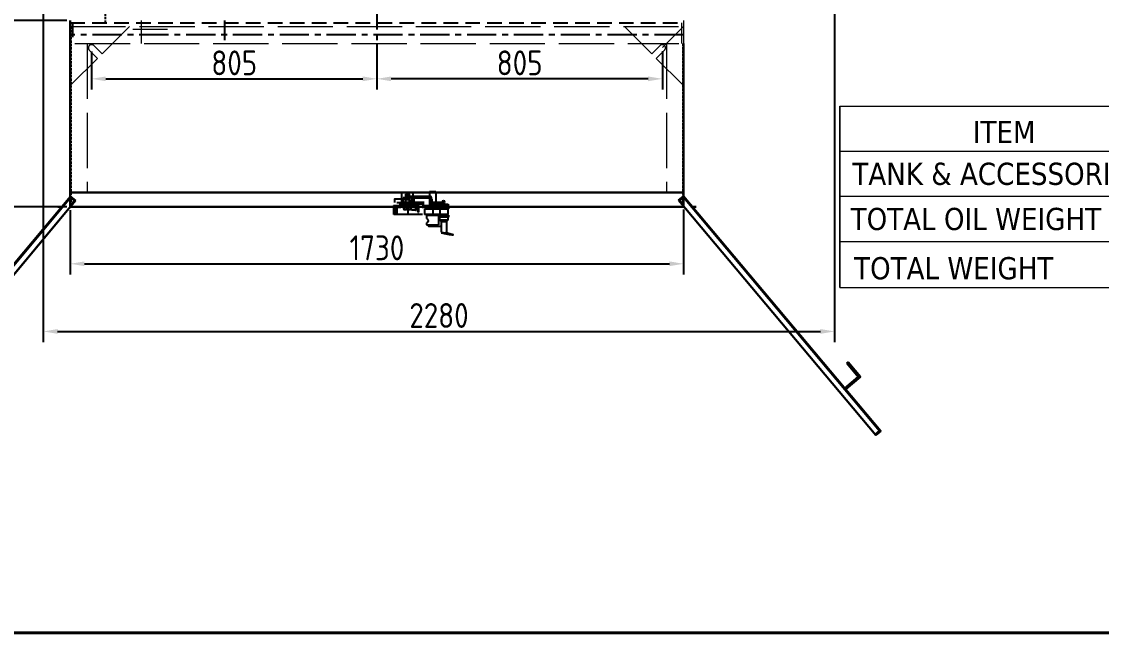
# Model space of a CAD drawing. Header units: millimetres. Extents: x 108973 to 119333, y -159366 to -152040.
# Drawn here: x 110694 to 113740, y -159099 to -157372 of the extents above; entities that cross this region are included whole.
import ezdxf

# ---------------------------------------------------------------- set-up
doc = ezdxf.new("R2010")
doc.units = ezdxf.units.MM
doc.header["$LTSCALE"] = 13
for name, pattern in [('ACAD_ISO02W100', [15, 12, -3]), ('CENTER', [50.8, 31.75, -6.35, 6.35, -6.35]), ('CENTERX2', [101.6, 63.5, -12.7, 12.7, -12.7]), ('DASHED', [0.75, 0.5, -0.25]), ('HIDDEN', [9.525, 6.35, -3.175])]:
    doc.linetypes.add(name, pattern=pattern)
doc.layers.get('0').update_dxf_attribs({"color": 1, "linetype": 'CENTER'})
for name, color, linetype in [('1', 4, 'Continuous'), ('4虚线层', 6, 'DASHED'), ('PDF_几何图形', 7, 'Continuous'), ('粗实线', 4, 'Continuous'), ('虚线', 6, 'HIDDEN')]:
    doc.layers.add(name, color=color, linetype=linetype)
doc.layers.add('标注、文本', color=3, linetype='Continuous', lineweight=25)
doc.layers.add('铁心', color=3, linetype='Continuous', lineweight=0)
doc.styles.get("Standard").update_dxf_attribs({"font": 'gbenor.shx', "bigfont": 'gbcbig.shx'})
doc.styles.add('Tahoma_txtstyle_30.51_0_0', font='tahoma.ttf')
doc.dimstyles.new('1-15', dxfattribs={"dimscale": 20, "dimtxt": 3.5, "dimasz": 2, "dimexe": 1.5, "dimexo": 0.5, "dimgap": 0.5, "dimtad": 1, "dimtoh": 1, "dimdec": 1, "dimdsep": 46, "dimtxsty": 'Standard', "dimcen": 2.5, "dimclrd": 3, "dimclre": 3, "dimclrt": 3, "dimadec": 0, "dimazin": 2, "dimtfac": 1, "dimtdec": 1, "dimtmove": 0, "dimatfit": 2, "dimfxl": 0, "dimarcsym": 0})

# ---------------------------------------------------------------- blocks, each defined once
blk = doc.blocks.new('A$C62CB6CE0')
at = {"layer": 'PDF_几何图形'}
for p, q in [((101.2, 122.2), (101.2, 108.9)), ((101.2, 122.2), (119, 122.2)), ((119, 122.2), (119, 86.6)), ((3.7, 101.1), (32.7, 101.1)), ((22.3, 119.3), (54.2, 119.3)), ((22.3, 119.3), (22.3, 89.9)), ((23.6, 92), (64.5, 92)), ((26.9, 104), (26.9, 85.3)), ((33.1, 104), (26.9, 104)), ((33.1, 114.7), (33.1, 104)), ((33.1, 112.2), (33.9, 111.4)), ((43.8, 111.4), (33.1, 111)), ((33.9, 111.4), (33.1, 111)), ((33.1, 111), (33.9, 110.6)), ((43.8, 110.6), (33.1, 110.2)), ((33.9, 110.6), (33.1, 110.2)), ((33.1, 108.5), (33.9, 108.1)), ((33.1, 101.5), (33.9, 101.1)), ((33.1, 98.6), (33.1, 80.4)), ((43, 112.2), (33.9, 111.4)), ((43, 111), (33.9, 110.6)), ((43, 110.2), (33.9, 109.7)), ((43, 109.3), (33.9, 108.9)), ((43, 108.5), (33.9, 108.1)), ((43, 107.7), (33.9, 107.3)), ((43, 106.9), (33.9, 106.4)), ((43, 105.6), (33.9, 105.2)), ((43, 104.8), (33.9, 104.4)), ((43, 104), (33.9, 103.5)), ((43, 103.1), (33.9, 102.7)), ((43, 102.3), (33.9, 101.9)), ((43, 101.5), (33.9, 101.1)), ((43, 101.5), (33.9, 101.1)), ((43, 101.5), (33.9, 101.1)), ((43, 100.7), (33.9, 100.2)), ((43, 99.4), (33.9, 99)), ((43.8, 111.4), (43, 111)), ((43, 111), (43.8, 110.6)), ((43.8, 110.6), (43, 110.2)), ((43.8, 109.7), (43, 109.3)), ((43.8, 108.9), (43, 108.5)), ((43.8, 108.1), (43, 107.7)), ((43.8, 107.3), (43, 106.9)), ((43.8, 106.4), (43, 105.6)), ((43.8, 105.2), (43, 104.8)), ((43.8, 104.4), (43, 104)), ((43.8, 103.5), (43, 103.1)), ((43.8, 102.7), (43, 102.3)), ((43.8, 101.9), (43, 101.5)), ((43.8, 101.1), (43, 100.7)), ((43.8, 100.2), (43, 99.4)), ((49.6, 104), (43.8, 104)), ((43.8, 99), (43.8, 80.4)), ((44.9, 109.3), (44.9, 104.8)), ((44.9, 109.3), (49.5, 109.3)), ((49.5, 104.8), (44.9, 104.8)), ((44.9, 92), (85.9, 92)), ((49.5, 109.3), (99.1, 109.3)), ((49.5, 104.8), (99.1, 104.8)), ((49.6, 104), (49.6, 85.3)), ((54.2, 119.3), (54.2, 89.9)), ((55.3, 104), (55.3, 87.4)), ((55.3, 104), (57.3, 104)), ((57.3, 104), (57.3, 87.4)), ((101.2, 104.4), (101.2, 82)), ((101.6, 92), (142.5, 92)), ((103.7, 100.2), (103.7, 91.1)), ((108.2, 100.2), (108.2, 91.1)), ((0, 82.5), (26.9, 82.5)), ((0, 82.5), (0, 57.6)), ((2.1, 80.4), (26.9, 80.4)), ((2.1, 80.4), (2.1, 55.2)), ((3.7, 57.6), (3.7, 76.7)), ((6.6, 80.4), (6.6, 55.2)), ((65.8, 89.9), (8.7, 89.9)), ((8.7, 77.9), (20.3, 77.9)), ((8.7, 77.9), (8.7, 57.6)), ((15.7, 85.3), (56.7, 85.3)), ((20.3, 80.4), (20.3, 77.9)), ((64.5, 89.9), (23.6, 89.9)), ((23.6, 87.4), (64.5, 87.4)), ((26.9, 80.4), (49.6, 80.4)), ((26.9, 80.4), (26.9, 78.3)), ((26.9, 78.3), (49.6, 78.3)), ((28.1, 78.3), (28.1, 73.4)), ((38.5, 78.3), (38.5, 73.4)), ((43, 82.5), (69.9, 82.5)), ((43, 80.4), (67.8, 80.4)), ((43.4, 71.3), (47.1, 71.3)), ((85.9, 89.9), (44.9, 89.9)), ((44.9, 87.4), (85.9, 87.4)), ((47.6, 71.7), (47.1, 71.3)), ((48.8, 78.3), (48.8, 73.4)), ((49.6, 80.4), (49.6, 78.3)), ((50.7, 71.7), (61.9, 71.7)), ((50.7, 71.7), (50.7, 69.2)), ((64.4, 69.2), (50.7, 69.2)), ((61.9, 85.3), (61.9, 71.7)), ((61.9, 85.3), (61.9, 71.7)), ((72.4, 85.3), (61.9, 85.3)), ((61.9, 69.2), (64.4, 69.2)), ((61.9, 69.2), (64.4, 69.2)), ((64.4, 69.2), (61.9, 69.2)), ((64.4, 87.4), (64.4, 69.2)), ((64.4, 87.4), (64.4, 69.2)), ((65.8, 89.9), (65.8, 87.4)), ((67.8, 80.4), (67.8, 64.3)), ((67.8, 64.3), (69.9, 64.3)), ((69.9, 82.5), (69.9, 64.3)), ((80.9, 82), (80.9, 76.7)), ((80.9, 82), (81.3, 82)), ((81.3, 76.7), (80.9, 76.7)), ((81.3, 82), (81.3, 76.7)), ((130.5, 82), (81.3, 82)), ((130.5, 76.7), (81.3, 76.7)), ((130.1, 72.1), (86.7, 72.1)), ((86.7, 72.1), (86.7, 57.6)), ((142.5, 89.9), (101.6, 89.9)), ((101.6, 87.4), (142.5, 87.4)), ((104.5, 76.7), (104.5, 72.1)), ((110.3, 80.4), (110.3, 55.2)), ((115.7, 76.7), (115.7, 72.1)), ((127.7, 76.7), (127.7, 73.8)), ((127.7, 73.8), (154.9, 73.8)), ((130.1, 73.8), (130.1, 57.6)), ((130.5, 82), (130.5, 76.7)), ((130.5, 82), (131.8, 82)), ((131.8, 76.7), (130.5, 76.7)), ((131.8, 82), (131.8, 76.7)), ((151.6, 82), (131.8, 82)), ((151.6, 76.7), (131.8, 76.7)), ((135.5, 84.1), (135.5, 78.3)), ((146.3, 84.1), (146.3, 78.3)), ((151.6, 82), (151.6, 76.7)), ((152.5, 73.8), (152.5, 57.6)), ((153.7, 86.6), (153.7, 82)), ((153.7, 76.7), (154.9, 76.7)), ((154.9, 76.7), (154.9, 73.8)), ((23.2, 57.6), (3.7, 57.6)), ((60, 57.6), (19, 57.6)), ((40.1, 57.6), (38, 57.6)), ((81.3, 57.6), (40.4, 57.6)), ((130.1, 57.6), (86.7, 57.6)), ((92.5, 55.2), (92.5, 46.5)), ((92.5, 55.2), (126.8, 55.2)), ((92.5, 46.5), (93.3, 46.5)), ((92.5, 33.7), (92.5, 28.3)), ((93.3, 33.7), (92.5, 33.7)), ((138, 57.6), (97, 57.6)), ((103.7, 57.6), (103.7, 55.2)), ((116.5, 57.6), (116.5, 55.2)), ((126.8, 55.2), (126.8, 28.3)), ((129.3, 47.3), (126.8, 47.3)), ((127.7, 55.2), (127.7, 49.8)), ((141.3, 55.2), (127.7, 55.2)), ((141.3, 49.8), (127.7, 49.8)), ((129.3, 41.9), (152.9, 41.9)), ((141.3, 57.6), (130.1, 57.6)), ((132.2, 57.6), (132.2, 55.2)), ((133.9, 37.4), (141.3, 37.4)), ((152.5, 57.6), (141.3, 57.6)), ((154.9, 55.2), (141.3, 55.2)), ((154.9, 49.8), (141.3, 49.8)), ((141.3, 37.4), (148.7, 37.4)), ((150.4, 57.6), (150.4, 55.2)), ((152.9, 49), (152.9, 41.9)), ((152.9, 41.5), (152.9, 41.9)), ((154.9, 55.2), (154.9, 49.8)), ((92.5, 28.3), (126.8, 28.3)), ((133.9, 29.1), (133.9, 7.2)), ((148.7, 29.1), (148.7, 7.2))]:
    blk.add_line(p, q, dxfattribs=at)
for points in [[(3.7, 91.6), (3.7, 101.1), (4.1, 100.7)], [(33.1, 114.7), (43.8, 114.7), (43.8, 104)], [(33.1, 112.2), (43, 112.2), (43.8, 111.4)], [(43, 110.2), (43.8, 109.7), (33.1, 109.3)], [(33.1, 110.2), (33.9, 109.7), (33.1, 109.3)], [(43, 109.3), (43.8, 108.9), (33.1, 108.5)], [(33.1, 109.3), (33.9, 108.9), (33.1, 108.5)], [(43, 108.5), (43.8, 108.1), (33.1, 107.7)], [(43, 108.5), (33.9, 108.1), (33.1, 107.7)], [(43, 107.7), (43.8, 107.3), (33.1, 106.9)], [(33.1, 107.7), (33.9, 107.3), (33.1, 106.9)], [(43, 106.9), (43.8, 106.4), (33.1, 105.6)], [(33.1, 106.9), (33.9, 106.4), (33.1, 105.6)], [(43, 105.6), (43.8, 105.2), (33.1, 104.8)], [(33.1, 105.6), (33.9, 105.2), (33.1, 104.8)], [(43, 104.8), (43.8, 104.4), (33.1, 104)], [(33.1, 104.8), (33.9, 104.4), (33.1, 104)], [(43, 104), (43.8, 103.5), (33.1, 103.1)], [(33.1, 104), (33.9, 103.5), (33.1, 103.1)], [(43, 103.1), (43.8, 102.7), (33.1, 102.3)], [(33.1, 103.1), (33.9, 102.7), (33.1, 102.3)], [(43, 102.3), (43.8, 101.9), (33.1, 101.5)], [(33.1, 102.3), (33.9, 101.9), (33.1, 101.5)], [(43, 101.5), (43.8, 101.1), (33.1, 100.7)], [(43, 101.5), (33.9, 101.1), (33.1, 100.7)], [(43, 100.7), (43.8, 100.2), (33.1, 99.4)], [(33.1, 100.7), (33.9, 100.2), (33.1, 99.4)], [(43, 99.4), (43.8, 99), (33.1, 98.6)], [(33.1, 99.4), (33.9, 99), (33.1, 98.6)], [(40.1, 93.6), (40.1, 57.6), (40.5, 57.2)], [(108.2, 100.2), (100.4, 109.3), (99.1, 109.3)], [(103.7, 100.2), (103.7, 101.5), (103.3, 101.9), (103.3, 102.3), (102.8, 103.1), (102.4, 103.5), (102, 104), (101.6, 104.4), (100.8, 104.4), (100.4, 104.8), (99.1, 104.8)], [(28.1, 73.4), (28.5, 72.9), (28.9, 72.5), (29.4, 72.5), (29.8, 72.1), (30.2, 72.1), (30.6, 71.7), (31.4, 71.7), (31.8, 71.3), (33.1, 71.3)], [(28.1, 73.4), (28.1, 72.9), (28.5, 72.5), (28.5, 72.1), (28.9, 72.1), (28.9, 71.7), (29.4, 71.7)], [(28.9, 71.7), (29.8, 71.3), (33.1, 71.3)], [(43.4, 71.3), (33.1, 71.3), (34.7, 71.3), (35.2, 71.7), (36, 71.7), (36.4, 72.1), (36.8, 72.1), (37.2, 72.5), (37.6, 72.5), (38, 72.9), (38.5, 73.4)], [(38.5, 73.4), (38.9, 72.9), (39.7, 72.1), (40.1, 72.1), (40.9, 71.7), (41.8, 71.7), (42.2, 71.3), (43.4, 71.3)], [(43.4, 71.3), (45.1, 71.3), (45.5, 71.7), (46.3, 71.7), (46.7, 72.1), (47.1, 72.1), (47.6, 72.5), (48, 72.5), (48.4, 72.9), (48.8, 73.4)], [(47.6, 71.7), (47.6, 72.1), (48, 72.1), (48, 72.5), (48.4, 72.5), (48.4, 72.9), (48.8, 73.4)], [(103.7, 91.1), (111.5, 82), (112.8, 82)], [(108.2, 91.1), (108.2, 89.9), (109, 89.1), (109, 88.2), (109.5, 87.8), (109.9, 87.4), (110.7, 87.4), (111.1, 87), (111.5, 86.6), (112.8, 86.6), (153.7, 86.6)], [(151.6, 82), (153.7, 82), (153.7, 76.7), (151.6, 76.7)], [(93.3, 46.5), (94.2, 46.1), (95, 44.8), (96.2, 43.2), (97, 39.9), (96.2, 36.5), (95, 34.9), (94.2, 34.1), (93.3, 33.7)], [(130.5, 49.8), (129.7, 49.8), (129.7, 49.4), (129.3, 49), (129.3, 41.9), (129.7, 41.9), (129.7, 41.5), (133.9, 37.4), (133.9, 29.1)], [(152.9, 41.5), (148.7, 37.4), (148.7, 29.1)], [(152.9, 49), (152.9, 49.8), (152.1, 49.8)], [(97.9, 28.3), (97.9, 24.6), (133.9, 24.6)], [(133.9, 7.2), (148.3, 5.5), (148.7, 7.2)]]:
    blk.add_lwpolyline(points, dxfattribs=at)
blk.add_lwpolyline([(25.6, 85.3), (50.9, 85.3), (50.9, 82.5), (25.6, 82.5)], close=True, dxfattribs=at)
for points in [[(108.2, 101.5), (106.4, 106.8), (105.9, 107.6), (100.4, 109.3)], [(140.5, 96.1), (138.4, 96.1), (136.7, 94.4), (136.7, 92.4)], [(136.7, 92.4), (136.7, 90.3), (138.4, 88.2), (140.5, 88.2)], [(144.6, 92.4), (144.6, 94.4), (142.5, 96.1), (140.5, 96.1)], [(140.5, 88.2), (142.5, 88.2), (144.6, 90.3), (144.6, 92.4)], [(103.7, 89.9), (104.6, 86), (107.7, 83), (111.5, 82)], [(134.3, 5.5), (171.8, -1.9), (181.4, -1.8), (148.3, 5.5)]]:
    blk.add_open_spline(points, degree=3, dxfattribs=at)
blk = doc.blocks.new('*D76')
at = {"layer": 'Defpoints', "color": 0, "transparency": 16777216}
for p in [(110831.1, -157893.6), (112561.1, -157891.8), (112561.1, -158054.5)]:
    blk.add_point(p, dxfattribs=at)
at = {"layer": '标注、文本', "color": 3, "lineweight": -2, "transparency": 16777216}
for p, q in [((110831.1, -157903.6), (110831.1, -158084.5)), ((112561.1, -157901.8), (112561.1, -158084.5)), ((110871.1, -158054.5), (112521.1, -158054.5))]:
    blk.add_line(p, q, dxfattribs=at)
at = {"layer": '标注、文本', "color": 3, "transparency": 16777216}
for points in [[(110871.1, -158047.8), (110871.1, -158061.1), (110831.1, -158054.5)], [(112521.1, -158047.8), (112521.1, -158061.1), (112561.1, -158054.5)]]:
    blk.add_solid(points, dxfattribs=at)
at = {"layer": '标注、文本', "color": 3, "transparency": 16777216, "insert": (111696.1, -158009.5), "char_height": 70, "attachment_point": 5}
blk.add_mtext('1730', dxfattribs=at)
blk = doc.blocks.new('*D77')
at = {"layer": 'Defpoints', "color": 0, "transparency": 16777216}
for p in [(110622.7, -157368.6), (110831.1, -157368.6), (110831.1, -157893.6)]:
    blk.add_point(p, dxfattribs=at)
at = {"layer": '标注、文本', "color": 3, "lineweight": -2, "transparency": 16777216}
for p, q in [((110821.1, -157368.6), (110592.7, -157368.6)), ((110622.7, -157853.6), (110622.7, -157408.6)), ((110821.1, -157893.6), (110592.7, -157893.6))]:
    blk.add_line(p, q, dxfattribs=at)
at = {"layer": '标注、文本', "color": 3, "transparency": 16777216}
for points in [[(110616.1, -157408.6), (110629.4, -157408.6), (110622.7, -157368.6)], [(110616.1, -157853.6), (110629.4, -157853.6), (110622.7, -157893.6)]]:
    blk.add_solid(points, dxfattribs=at)
at = {"layer": '标注、文本', "color": 3, "transparency": 16777216, "insert": (110577.7, -157631.1), "char_height": 70, "attachment_point": 5, "rotation": 90}
blk.add_mtext('525', dxfattribs=at)
blk = doc.blocks.new('*D79')
at = {"layer": 'Defpoints', "color": 0, "transparency": 16777216}
for p in [(110436.3, -155492.6), (111071.1, -155492.6), (110831.1, -157893.6)]:
    blk.add_point(p, dxfattribs=at)
at = {"layer": '标注、文本', "color": 3, "lineweight": -2, "transparency": 16777216}
for p, q in [((111061.1, -155492.6), (110406.3, -155492.6)), ((110436.3, -157853.6), (110436.3, -155532.6)), ((110821.1, -157893.6), (110406.3, -157893.6))]:
    blk.add_line(p, q, dxfattribs=at)
at = {"layer": '标注、文本', "color": 3, "transparency": 16777216}
for points in [[(110429.6, -155532.6), (110443, -155532.6), (110436.3, -155492.6)], [(110429.6, -157853.6), (110443, -157853.6), (110436.3, -157893.6)]]:
    blk.add_solid(points, dxfattribs=at)
at = {"layer": '标注、文本', "color": 3, "transparency": 16777216, "insert": (110391.3, -156693.1), "char_height": 70, "attachment_point": 5, "rotation": 90}
blk.add_mtext('2391', dxfattribs=at)
blk = doc.blocks.new('*D83')
at = {"layer": 'Defpoints', "color": 0, "transparency": 16777216}
for p in [(110755.1, -157225.1), (112987.1, -157273.6), (112987.1, -158245.2)]:
    blk.add_point(p, dxfattribs=at)
at = {"layer": '标注、文本', "color": 3, "lineweight": -2, "transparency": 16777216}
for p, q in [((110755.1, -157235.1), (110755.1, -158275.2)), ((112987.1, -157283.6), (112987.1, -158275.2)), ((110795.1, -158245.2), (112947.1, -158245.2))]:
    blk.add_line(p, q, dxfattribs=at)
at = {"layer": '标注、文本', "color": 3, "transparency": 16777216}
for points in [[(110795.1, -158238.6), (110795.1, -158251.9), (110755.1, -158245.2)], [(112947.1, -158238.6), (112947.1, -158251.9), (112987.1, -158245.2)]]:
    blk.add_solid(points, dxfattribs=at)
at = {"layer": '标注、文本', "color": 3, "transparency": 16777216, "insert": (111871.1, -158200.2), "char_height": 70, "attachment_point": 5}
blk.add_mtext('2280', dxfattribs=at)
blk = doc.blocks.new('*D95')
at = {"layer": 'Defpoints', "color": 0, "transparency": 16777216}
for p in [(111696.1, -157423.9), (110891.1, -157445.6), (111696.1, -157532.9)]:
    blk.add_point(p, dxfattribs=at)
at = {"layer": '标注、文本', "color": 3, "lineweight": -2, "transparency": 16777216}
for p, q in [((110891.1, -157455.6), (110891.1, -157562.9)), ((111696.1, -157433.9), (111696.1, -157562.9)), ((110931.1, -157532.9), (111656.1, -157532.9))]:
    blk.add_line(p, q, dxfattribs=at)
at = {"layer": '标注、文本', "color": 3, "transparency": 16777216}
for points in [[(110931.1, -157526.3), (110931.1, -157539.6), (110891.1, -157532.9)], [(111656.1, -157526.3), (111656.1, -157539.6), (111696.1, -157532.9)]]:
    blk.add_solid(points, dxfattribs=at)
at = {"layer": '标注、文本', "color": 3, "transparency": 16777216, "insert": (111293.6, -157487.9), "char_height": 70, "attachment_point": 5}
blk.add_mtext('805', dxfattribs=at)
blk = doc.blocks.new('*D96')
at = {"layer": 'Defpoints', "color": 0, "transparency": 16777216}
for p in [(111696.1, -157423.9), (112501.1, -157444.9), (111696.1, -157532.9)]:
    blk.add_point(p, dxfattribs=at)
at = {"layer": '标注、文本', "color": 3, "lineweight": -2, "transparency": 16777216}
for p, q in [((111696.1, -157433.9), (111696.1, -157562.9)), ((112501.1, -157454.9), (112501.1, -157562.9)), ((112461.1, -157532.9), (111736.1, -157532.9))]:
    blk.add_line(p, q, dxfattribs=at)
at = {"layer": '标注、文本', "color": 3, "transparency": 16777216}
for points in [[(111736.1, -157526.3), (111736.1, -157539.6), (111696.1, -157532.9)], [(112461.1, -157526.3), (112461.1, -157539.6), (112501.1, -157532.9)]]:
    blk.add_solid(points, dxfattribs=at)
at = {"layer": '标注、文本', "color": 3, "transparency": 16777216, "insert": (112098.6, -157487.9), "char_height": 70, "attachment_point": 5}
blk.add_mtext('805', dxfattribs=at)

msp = doc.modelspace()

# ---------------------------------------------------------------- linework, layer by layer
at = {"color": 2, "linetype": 'ACAD_ISO02W100', "lineweight": 13}
for p, q in [((111031.078, -157368.602), (111031.078, -157433.602)), ((112561.078, -157368.602), (112561.078, -157433.602)), ((110831.078, -157385.602), (112561.078, -157385.602)), ((110920.797, -157462.593), (110997.788, -157385.602)), ((111105.159, -157394.097), (111007.319, -157394.097)), ((112471.358, -157462.593), (112394.367, -157385.602)), ((112513.078, -157433.602), (112561.078, -157385.602)), ((112555.078, -157374.602), (112555.078, -157433.602)), ((110844.078, -157433.602), (112548.078, -157433.602)), ((110879.078, -157433.602), (110879.078, -157853.602)), ((110908.069, -157475.321), (110884.735, -157451.987)), ((110920.797, -157462.593), (110897.463, -157439.259)), ((112471.358, -157462.593), (112494.693, -157439.259)), ((112484.086, -157475.321), (112507.421, -157451.987)), ((112501.764, -157444.916), (112513.078, -157433.602)), ((112513.078, -157433.602), (112513.078, -157853.602)), ((110833.078, -157550.313), (110908.069, -157475.321)), ((112559.078, -157550.313), (112484.086, -157475.321))]:
    msp.add_line(p, q, dxfattribs=at)
for centre, start, end in [((110891.099, -157445.623), 45, 225), ((112501.057, -157445.623), 315, 135)]:
    msp.add_arc(centre, 9, start, end, dxfattribs=at)
at = {"layer": '1', "color": 1, "linetype": 'CENTERX2', "lineweight": -3, "ltscale": 0.1}
for p, q in [((111696.078, -156254.243), (111696.078, -157423.896)), ((111266.078, -157368.602), (111266.078, -157423.896)), ((112561.078, -157408.602), (110831.078, -157408.602))]:
    msp.add_line(p, q, dxfattribs=at)
at = {"layer": '1', "const_width": 8.634}
msp.add_lwpolyline([(109614.174, -159095.104), (119086.494, -159095.104), (119086.494, -152286.874), (109614.174, -152286.874), (109614.174, -159095.104)], dxfattribs=at)
at = {"layer": '4虚线层'}
for p, q in [((110930.078, -157374.602), (110930.078, -156294.602)), ((110833.078, -157385.602), (110833.078, -157893.602)), ((112559.078, -157433.602), (112559.078, -157893.602))]:
    msp.add_line(p, q, dxfattribs=at)
at = {"layer": 'PDF_几何图形'}
for p, q in [((110832.194, -157864.321), (110305.352, -158491.939)), ((110832.194, -157867.63), (110308.66, -158491.939)), ((110845.842, -157875.901), (110322.721, -158503.932)), ((110832.194, -157864.321), (110845.842, -157875.901)), ((110832.194, -157867.63), (110842.947, -157876.314)), ((110842.947, -157876.314), (110835.502, -157884.999)), ((110835.502, -157884.999), (110837.157, -157886.654)), ((110845.842, -157875.901), (110837.157, -157886.654)), ((112561.078, -157863.412), (112547.017, -157874.991)), ((112547.017, -157874.991), (113103.054, -158537.794)), ((112547.017, -157874.991), (112555.701, -157885.744)), ((112560.664, -157866.72), (112550.325, -157875.405)), ((112550.325, -157875.405), (112557.356, -157884.09)), ((112557.356, -157884.09), (112555.701, -157885.744)), ((112560.664, -157866.72), (113113.807, -158525.8)), ((112561.078, -157863.412), (113117.115, -158526.214)), ((113024.891, -158331.838), (113021.582, -158334.733)), ((113024.891, -158331.838), (113060.044, -158373.608)), ((113060.044, -158373.608), (113018.273, -158408.348)), ((113113.807, -158525.8), (113101.4, -158536.14)), ((113117.115, -158526.214), (113103.054, -158537.794)), ((113101.4, -158536.14), (113103.054, -158537.794))]:
    msp.add_line(p, q, dxfattribs=at)
msp.add_lwpolyline([(113021.582, -158334.733), (113053.426, -158372.781), (113015.379, -158405.039), (113018.273, -158408.348)], dxfattribs=at)
at = {"layer": '标注、文本', "color": 4, "lineweight": 30}
for p, q in [((110831.078, -157368.602), (110831.078, -157433.602)), ((112561.078, -157863.412), (112547.017, -157874.991)), ((112547.017, -157874.991), (113103.054, -158537.794)), ((112547.017, -157874.991), (112555.701, -157885.744)), ((112560.664, -157866.72), (112550.325, -157875.405)), ((112550.325, -157875.405), (112557.356, -157884.09)), ((112557.356, -157884.09), (112555.701, -157885.744)), ((112560.664, -157866.72), (113113.807, -158525.8)), ((112561.078, -157863.412), (113117.115, -158526.214)), ((113024.891, -158331.838), (113021.582, -158334.733)), ((113024.891, -158331.838), (113060.044, -158373.608)), ((113060.044, -158373.608), (113018.273, -158408.348)), ((113113.807, -158525.8), (113101.4, -158536.14)), ((113117.115, -158526.214), (113103.054, -158537.794)), ((113101.4, -158536.14), (113103.054, -158537.794))]:
    msp.add_line(p, q, dxfattribs=at)
msp.add_lwpolyline([(113021.582, -158334.733), (113053.426, -158372.781), (113015.379, -158405.039), (113018.273, -158408.348)], dxfattribs=at)
at = {"layer": '粗实线', "lineweight": 30}
for p, q in [((110831.078, -157433.602), (110831.078, -157893.625)), ((112561.078, -157433.602), (112561.078, -157893.602)), ((110831.078, -157853.602), (112561.078, -157853.602)), ((110832.194, -157864.321), (110305.352, -158491.939)), ((110832.194, -157867.63), (110308.66, -158491.939)), ((110845.842, -157875.901), (110322.721, -158503.932)), ((110832.194, -157864.321), (110845.842, -157875.901)), ((110832.194, -157867.63), (110842.947, -157876.314)), ((110842.947, -157876.314), (110835.502, -157884.999)), ((110835.502, -157884.999), (110837.157, -157886.654)), ((110845.842, -157875.901), (110837.157, -157886.654)), ((110796.078, -157893.602), (110810.414, -157893.602)), ((110831.078, -157893.602), (112561.078, -157893.602)), ((112583.225, -157893.602), (112596.078, -157893.602))]:
    msp.add_line(p, q, dxfattribs=at)
at = {"layer": '虚线', "ltscale": 0.5}
for p, q in [((110831.078, -157374.602), (112561.078, -157374.602)), ((110837.078, -157374.602), (110837.078, -157433.602))]:
    msp.add_line(p, q, dxfattribs=at)
at = {"layer": '铁心'}
for p, q in [((113002.094, -157609.588), (113002.094, -157779.695)), ((113002.094, -157779.695), (113002.094, -157609.588)), ((113002.094, -157609.588), (115175.993, -157609.588)), ((113002.094, -157736.56), (115175.993, -157736.56)), ((113002.094, -157976.157), (113002.094, -157779.695)), ((113002.094, -157779.695), (113002.094, -157976.157)), ((113002.094, -157864.061), (115175.993, -157864.061)), ((113002.094, -158121.179), (113002.094, -157976.157)), ((113002.094, -157976.157), (113002.094, -158121.179)), ((113002.094, -157991.562), (115175.993, -157991.562)), ((113002.094, -158121.179), (115175.993, -158121.179))]:
    msp.add_line(p, q, dxfattribs=at)

# ---------------------------------------------------------------- block references
at = {"color": 2, "linetype": 'ACAD_ISO02W100', "lineweight": 13}
msp.add_blockref('A$C62CB6CE0', (111743.182, -157972.864), dxfattribs=at)

# ---------------------------------------------------------------- texts
at = {"layer": '铁心', "style": 'Tahoma_txtstyle_30.51_0_0'}
for s, height, p in [('ITEM', 62.517, (113376.631, -157714.037)), ('TANK & ACCESSORIES', 62.51702, (113037.133, -157831.983)), ('TOTAL OIL WEIGHT', 62.51702, (113032.262, -157959.292)), ('TOTAL WEIGHT', 62.51702, (113042.006, -158098.17))]:
    msp.add_text(s, height=height, dxfattribs=at).set_placement(p)

# ---------------------------------------------------------------- dimensions: what is measured, and where the dimension line sits
at = {"layer": '标注、文本'}
dim = msp.add_linear_dim(base=(110436.304, -155492.62), p1=(110831.078, -157893.625), p2=(111071.078, -155492.62), angle=90, text='2391', dimstyle='1-15', dxfattribs=at)
dim.commit()
dim.dimension.update_dxf_attribs({"geometry": '*D79', "text_midpoint": (110391.304, -156693.123)})
dim = msp.add_linear_dim(base=(112987.078, -158245.243), p1=(110755.095, -157225.102), p2=(112987.078, -157273.602), text='2280', dimstyle='1-15', dxfattribs=at)
dim.commit()
dim.dimension.update_dxf_attribs({"geometry": '*D83', "text_midpoint": (111871.086, -158200.243)})
dim = msp.add_linear_dim(base=(110622.745, -157368.602), p1=(110831.078, -157893.625), p2=(110831.078, -157368.602), angle=90, dimstyle='1-15', dxfattribs=at)
dim.commit()
dim.dimension.update_dxf_attribs({"geometry": '*D77', "text_midpoint": (110577.745, -157631.114)})
for base, p1, p2, picture, middle in [((111696.078, -157532.92), (110891.099, -157445.623), (111696.078, -157423.896), '*D95', (111293.588, -157487.92)), ((111696.078, -157532.92), (112501.064, -157444.916), (111696.078, -157423.896), '*D96', (112098.571, -157487.92)), ((112561.078, -158054.476), (110831.097, -157893.602), (112561.078, -157891.753), '*D76', (111696.088, -158009.476))]:
    dim = msp.add_linear_dim(base=base, p1=p1, p2=p2, dimstyle='1-15', dxfattribs=at)
    dim.commit()
    dim.dimension.update_dxf_attribs({"geometry": picture, "text_midpoint": middle})

doc.saveas('drawing.dxf')
